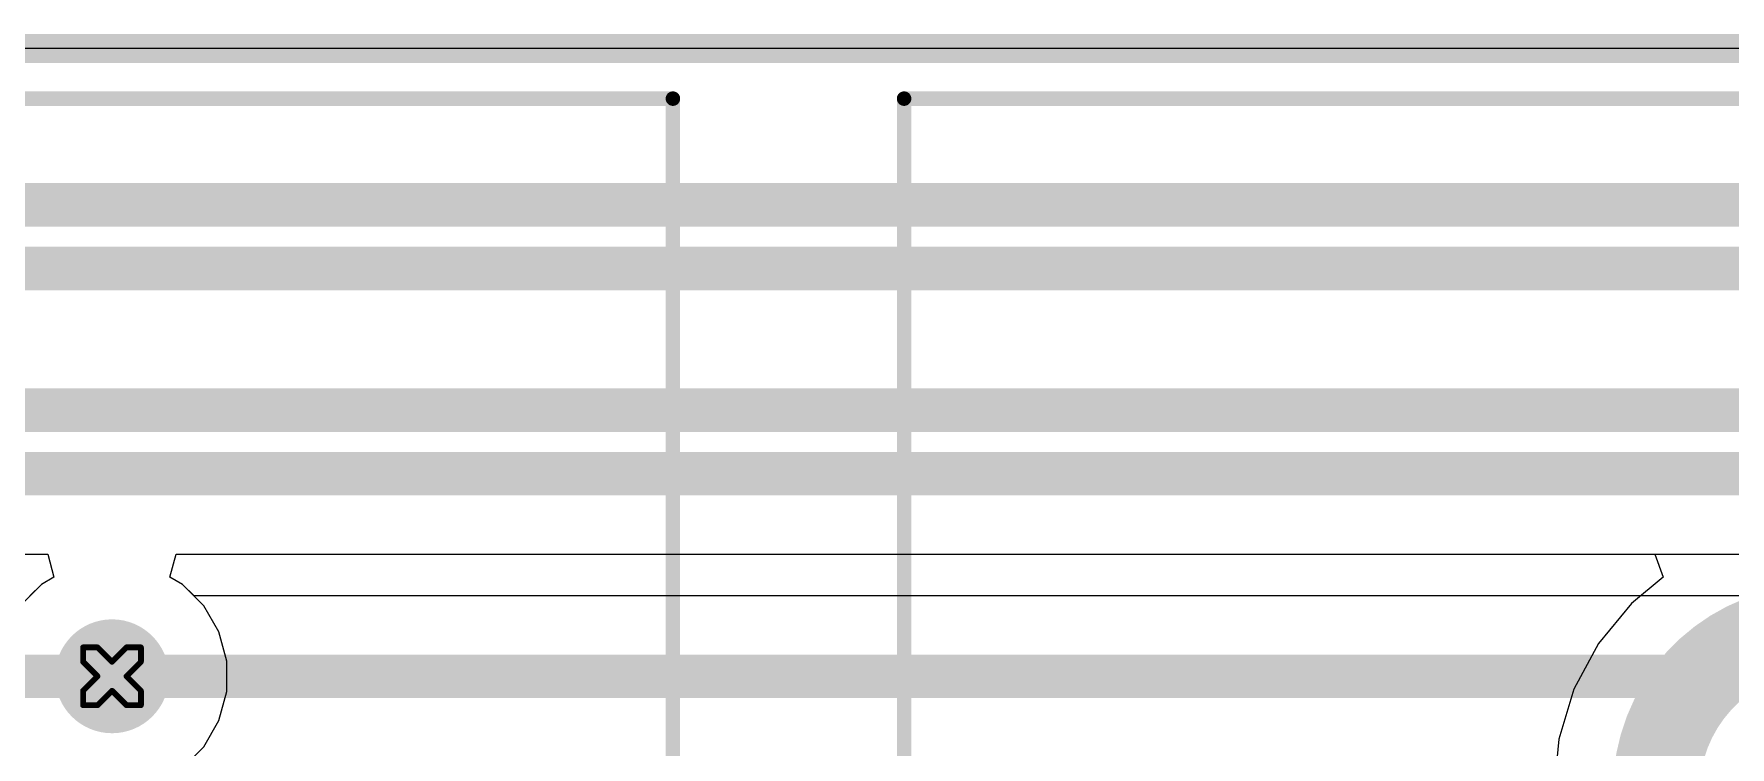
# Model space of a CAD drawing. Header units: inches. Extents: x 0 to 289, y 0 to 168.
# Drawn here: x 23.32 to 38.21, y 93.87 to 100.13 of the extents above; entities that cross this region are included whole.
import ezdxf

# ---------------------------------------------------------------- set-up
doc = ezdxf.new("R2010")
doc.units = ezdxf.units.IN
for name, color, linetype in [('Board Outline', 216, 'Continuous'), ('Bottom Layer', 5, 'Continuous'), ('Bottom Overlay', 54, 'Continuous'), ('Dimension', 6, 'Continuous'), ('Drill Drawing', 1, 'Continuous'), ('Top Layer', 1, 'Continuous'), ('Via Holes', 16, 'Continuous')]:
    doc.layers.add(name, color=color, linetype=linetype)

# ---------------------------------------------------------------- blocks, each defined once
blk = doc.blocks.new('SSW_110_02_G_D_RA_N_B_38')
at = {"layer": 'Bottom Overlay'}
for points in [[(-12.955, -2.794, 0.127, 0.127, 0), (-12.955, -11.304, 0.127, 0.127, 0)], [(12.955, -11.304, 0.127, 0.127, 0), (-12.955, -11.304, 0.127, 0.127, 0)]]:
    blk.add_lwpolyline(points, format="xyseb", dxfattribs=at)
blk.add_lwpolyline([(-12.987, -11.304, 0.0635, 0.0635, 1), (-12.923, -11.304, 0.0635, 0.0635, 1)], format="xyseb", close=True, dxfattribs=at)
blk.add_lwpolyline([(-12.987, -11.304, 0.0635, 0.0635, 1), (-12.923, -11.304, 0.0635, 0.0635, 1)], format="xyseb", close=True, dxfattribs=at)
blk = doc.blocks.new('SSW_110_02_G_D_RA_N_B_55')
at = {"layer": 'Bottom Overlay'}
for points in [[(12.955, -2.794, 0.127, 0.127, 0), (12.955, -11.304, 0.127, 0.127, 0)], [(12.955, -11.304, 0.127, 0.127, 0), (-12.955, -11.304, 0.127, 0.127, 0)]]:
    blk.add_lwpolyline(points, format="xyseb", dxfattribs=at)
blk.add_lwpolyline([(12.923, -11.304, 0.0635, 0.0635, 1), (12.987, -11.304, 0.0635, 0.0635, 1)], format="xyseb", close=True, dxfattribs=at)
blk.add_lwpolyline([(12.923, -11.304, 0.0635, 0.0635, 1), (12.987, -11.304, 0.0635, 0.0635, 1)], format="xyseb", close=True, dxfattribs=at)

msp = doc.modelspace()

# ---------------------------------------------------------------- hatches: boundary and pattern name
at = {"layer": 'Bottom Layer'}
h = msp.add_hatch(color=5, dxfattribs=at)
edge = h.paths.add_edge_path()
edge.add_arc((24.006, 94.488), 0.5, 0, 360)
at = {"layer": 'Top Layer'}
h = msp.add_hatch(color=1, dxfattribs=at)
edge = h.paths.add_edge_path()
edge.add_arc((24.006, 94.488), 0.5, 0, 360)
at = {"layer": 'Via Holes'}
h = msp.add_hatch(color=7, dxfattribs=at)
edge = h.paths.add_edge_path()
edge.add_arc((24.006, 94.488), 0.25, 0, 360)

# ---------------------------------------------------------------- linework, layer by layer
at = {"layer": 'Board Outline'}
msp.add_lwpolyline([(0, 100, 0.254, 0.254, 0), (145.27, 100, 0.254, 0.254, 0)], format="xyseb", dxfattribs=at)
at = {"layer": 'Bottom Layer'}
for p, q in [((11.202, 95.561), (23.442, 95.561)), ((23.442, 95.561), (23.496, 95.358)), ((24.515, 95.358), (24.569, 95.561)), ((24.569, 95.561), (37.554, 95.561)), ((37.554, 95.561), (37.626, 95.358)), ((23.496, 95.358), (23.387, 95.295)), ((24.625, 95.295), (24.515, 95.358)), ((37.626, 95.358), (37.347, 95.128)), ((23.387, 95.295), (23.285, 95.193)), ((24.812, 95.107), (24.625, 95.295)), ((24.945, 94.877), (24.812, 95.107)), ((37.347, 95.128), (37.058, 94.776)), ((25.014, 94.621), (24.945, 94.877)), ((37.058, 94.776), (36.843, 94.374)), ((25.014, 94.355), (25.014, 94.621)), ((24.945, 94.099), (25.014, 94.355)), ((36.843, 94.374), (36.71, 93.937)), ((24.812, 93.869), (24.945, 94.099)), ((24.625, 93.681), (24.812, 93.869)), ((36.71, 93.937), (36.665, 93.483))]:
    msp.add_line(p, q, dxfattribs=at)
for points in [[(2.74, 98.627, 0.381, 0.381, 0), (82.394, 98.627, 0.381, 0.381, 0)], [(2.74, 98.068, 0.381, 0.381, 0), (82.394, 98.068, 0.381, 0.381, 0)], [(7.421, 96.824, 0.381, 0.381, 0), (77.884, 96.824, 0.381, 0.381, 0)], [(11.506, 96.266, 0.381, 0.381, 0), (77.884, 96.266, 0.381, 0.381, 0)], [(37.566, 93.483, 0.762, 0.762, -0.414214), (38.992, 94.91, 0.762, 0.762, 0)], [(13.416, 94.488, 0.381, 0.381, 0), (24.006, 94.488, 0.381, 0.381, 0)]]:
    msp.add_lwpolyline(points, format="xyseb", dxfattribs=at)
msp.add_lwpolyline([(23.91, 94.488, 0.191, 0.191, 1), (24.101, 94.488, 0.191, 0.191, 1)], format="xyseb", close=True, dxfattribs=at)
at = {"layer": 'Dimension'}
msp.add_lwpolyline([(0, 100, 0.0127, 0.0127, 0), (145.27, 100, 0.0127, 0.0127, 0)], format="xyseb", dxfattribs=at)
at = {"layer": 'Drill Drawing'}
for points in [[(23.752, 94.615, 0.0508, 0.0508, 0), (23.752, 94.742, 0.0508, 0.0508, 0)], [(23.752, 94.742, 0.0508, 0.0508, 0), (23.879, 94.742, 0.0508, 0.0508, 0)], [(23.879, 94.742, 0.0508, 0.0508, 0), (24.006, 94.615, 0.0508, 0.0508, 0)], [(24.006, 94.615, 0.0508, 0.0508, 0), (24.133, 94.742, 0.0508, 0.0508, 0)], [(24.133, 94.742, 0.0508, 0.0508, 0), (24.26, 94.742, 0.0508, 0.0508, 0)], [(24.26, 94.615, 0.0508, 0.0508, 0), (24.26, 94.742, 0.0508, 0.0508, 0)], [(23.752, 94.615, 0.0508, 0.0508, 0), (23.879, 94.488, 0.0508, 0.0508, 0)], [(24.133, 94.488, 0.0508, 0.0508, 0), (24.26, 94.615, 0.0508, 0.0508, 0)], [(23.752, 94.361, 0.0508, 0.0508, 0), (23.879, 94.488, 0.0508, 0.0508, 0)], [(24.133, 94.488, 0.0508, 0.0508, 0), (24.26, 94.361, 0.0508, 0.0508, 0)], [(23.752, 94.234, 0.0508, 0.0508, 0), (23.752, 94.361, 0.0508, 0.0508, 0)], [(23.879, 94.234, 0.0508, 0.0508, 0), (24.006, 94.361, 0.0508, 0.0508, 0)], [(24.006, 94.361, 0.0508, 0.0508, 0), (24.133, 94.234, 0.0508, 0.0508, 0)], [(24.26, 94.234, 0.0508, 0.0508, 0), (24.26, 94.361, 0.0508, 0.0508, 0)], [(23.752, 94.234, 0.0508, 0.0508, 0), (23.879, 94.234, 0.0508, 0.0508, 0)], [(24.133, 94.234, 0.0508, 0.0508, 0), (24.26, 94.234, 0.0508, 0.0508, 0)]]:
    msp.add_lwpolyline(points, format="xyseb", dxfattribs=at)
for points in [[(23.739, 94.742, 0.0254, 0.0254, 1), (23.764, 94.742, 0.0254, 0.0254, 1)], [(23.739, 94.742, 0.0254, 0.0254, 1), (23.764, 94.742, 0.0254, 0.0254, 1)], [(23.866, 94.742, 0.0254, 0.0254, 1), (23.891, 94.742, 0.0254, 0.0254, 1)], [(23.866, 94.742, 0.0254, 0.0254, 1), (23.891, 94.742, 0.0254, 0.0254, 1)], [(24.12, 94.742, 0.0254, 0.0254, 1), (24.145, 94.742, 0.0254, 0.0254, 1)], [(24.12, 94.742, 0.0254, 0.0254, 1), (24.145, 94.742, 0.0254, 0.0254, 1)], [(24.247, 94.742, 0.0254, 0.0254, 1), (24.272, 94.742, 0.0254, 0.0254, 1)], [(24.247, 94.742, 0.0254, 0.0254, 1), (24.272, 94.742, 0.0254, 0.0254, 1)], [(23.739, 94.615, 0.0254, 0.0254, 1), (23.764, 94.615, 0.0254, 0.0254, 1)], [(23.739, 94.615, 0.0254, 0.0254, 1), (23.764, 94.615, 0.0254, 0.0254, 1)], [(23.993, 94.615, 0.0254, 0.0254, 1), (24.018, 94.615, 0.0254, 0.0254, 1)], [(23.993, 94.615, 0.0254, 0.0254, 1), (24.018, 94.615, 0.0254, 0.0254, 1)], [(24.247, 94.615, 0.0254, 0.0254, 1), (24.272, 94.615, 0.0254, 0.0254, 1)], [(24.247, 94.615, 0.0254, 0.0254, 1), (24.272, 94.615, 0.0254, 0.0254, 1)], [(23.866, 94.488, 0.0254, 0.0254, 1), (23.891, 94.488, 0.0254, 0.0254, 1)], [(23.866, 94.488, 0.0254, 0.0254, 1), (23.891, 94.488, 0.0254, 0.0254, 1)], [(24.12, 94.488, 0.0254, 0.0254, 1), (24.145, 94.488, 0.0254, 0.0254, 1)], [(24.12, 94.488, 0.0254, 0.0254, 1), (24.145, 94.488, 0.0254, 0.0254, 1)], [(23.739, 94.361, 0.0254, 0.0254, 1), (23.764, 94.361, 0.0254, 0.0254, 1)], [(23.739, 94.361, 0.0254, 0.0254, 1), (23.764, 94.361, 0.0254, 0.0254, 1)], [(23.993, 94.361, 0.0254, 0.0254, 1), (24.018, 94.361, 0.0254, 0.0254, 1)], [(23.993, 94.361, 0.0254, 0.0254, 1), (24.018, 94.361, 0.0254, 0.0254, 1)], [(24.247, 94.361, 0.0254, 0.0254, 1), (24.272, 94.361, 0.0254, 0.0254, 1)], [(24.247, 94.361, 0.0254, 0.0254, 1), (24.272, 94.361, 0.0254, 0.0254, 1)], [(23.739, 94.234, 0.0254, 0.0254, 1), (23.764, 94.234, 0.0254, 0.0254, 1)], [(23.739, 94.234, 0.0254, 0.0254, 1), (23.764, 94.234, 0.0254, 0.0254, 1)], [(23.866, 94.234, 0.0254, 0.0254, 1), (23.891, 94.234, 0.0254, 0.0254, 1)], [(23.866, 94.234, 0.0254, 0.0254, 1), (23.891, 94.234, 0.0254, 0.0254, 1)], [(24.12, 94.234, 0.0254, 0.0254, 1), (24.145, 94.234, 0.0254, 0.0254, 1)], [(24.12, 94.234, 0.0254, 0.0254, 1), (24.145, 94.234, 0.0254, 0.0254, 1)], [(24.247, 94.234, 0.0254, 0.0254, 1), (24.272, 94.234, 0.0254, 0.0254, 1)], [(24.247, 94.234, 0.0254, 0.0254, 1), (24.272, 94.234, 0.0254, 0.0254, 1)]]:
    msp.add_lwpolyline(points, format="xyseb", close=True, dxfattribs=at)
at = {"layer": 'Top Layer'}
for p, q in [((20.146, 95.561), (23.442, 95.561)), ((23.442, 95.561), (23.496, 95.358)), ((24.515, 95.358), (24.569, 95.561)), ((24.569, 95.561), (90.236, 95.561)), ((23.496, 95.358), (23.387, 95.295)), ((24.625, 95.295), (24.515, 95.358)), ((23.387, 95.295), (23.199, 95.107)), ((24.727, 95.193), (24.625, 95.295)), ((90.079, 95.193), (24.727, 95.193))]:
    msp.add_line(p, q, dxfattribs=at)
for points in [[(2.688, 98.627, 0.381, 0.381, 0), (104.292, 98.627, 0.381, 0.381, 0)], [(10.146, 98.068, 0.381, 0.381, 0), (104.292, 98.068, 0.381, 0.381, 0)], [(20.146, 96.824, 0.381, 0.381, 0), (102.368, 96.824, 0.381, 0.381, 0)], [(20.146, 96.266, 0.381, 0.381, 0), (92.781, 96.266, 0.381, 0.381, 0)], [(24.006, 94.488, 0.381, 0.381, 0), (90.8, 94.488, 0.381, 0.381, 0)]]:
    msp.add_lwpolyline(points, format="xyseb", dxfattribs=at)
msp.add_lwpolyline([(23.91, 94.488, 0.191, 0.191, 1), (24.101, 94.488, 0.191, 0.191, 1)], format="xyseb", close=True, dxfattribs=at)

# ---------------------------------------------------------------- block references
at = {"rotation": 180}
for name, p in [('SSW_110_02_G_D_RA_N_B_38', (15.976, 88.255)), ('SSW_110_02_G_D_RA_N_B_55', (43.916, 88.255))]:
    msp.add_blockref(name, p, dxfattribs=at)

doc.saveas('drawing.dxf')
